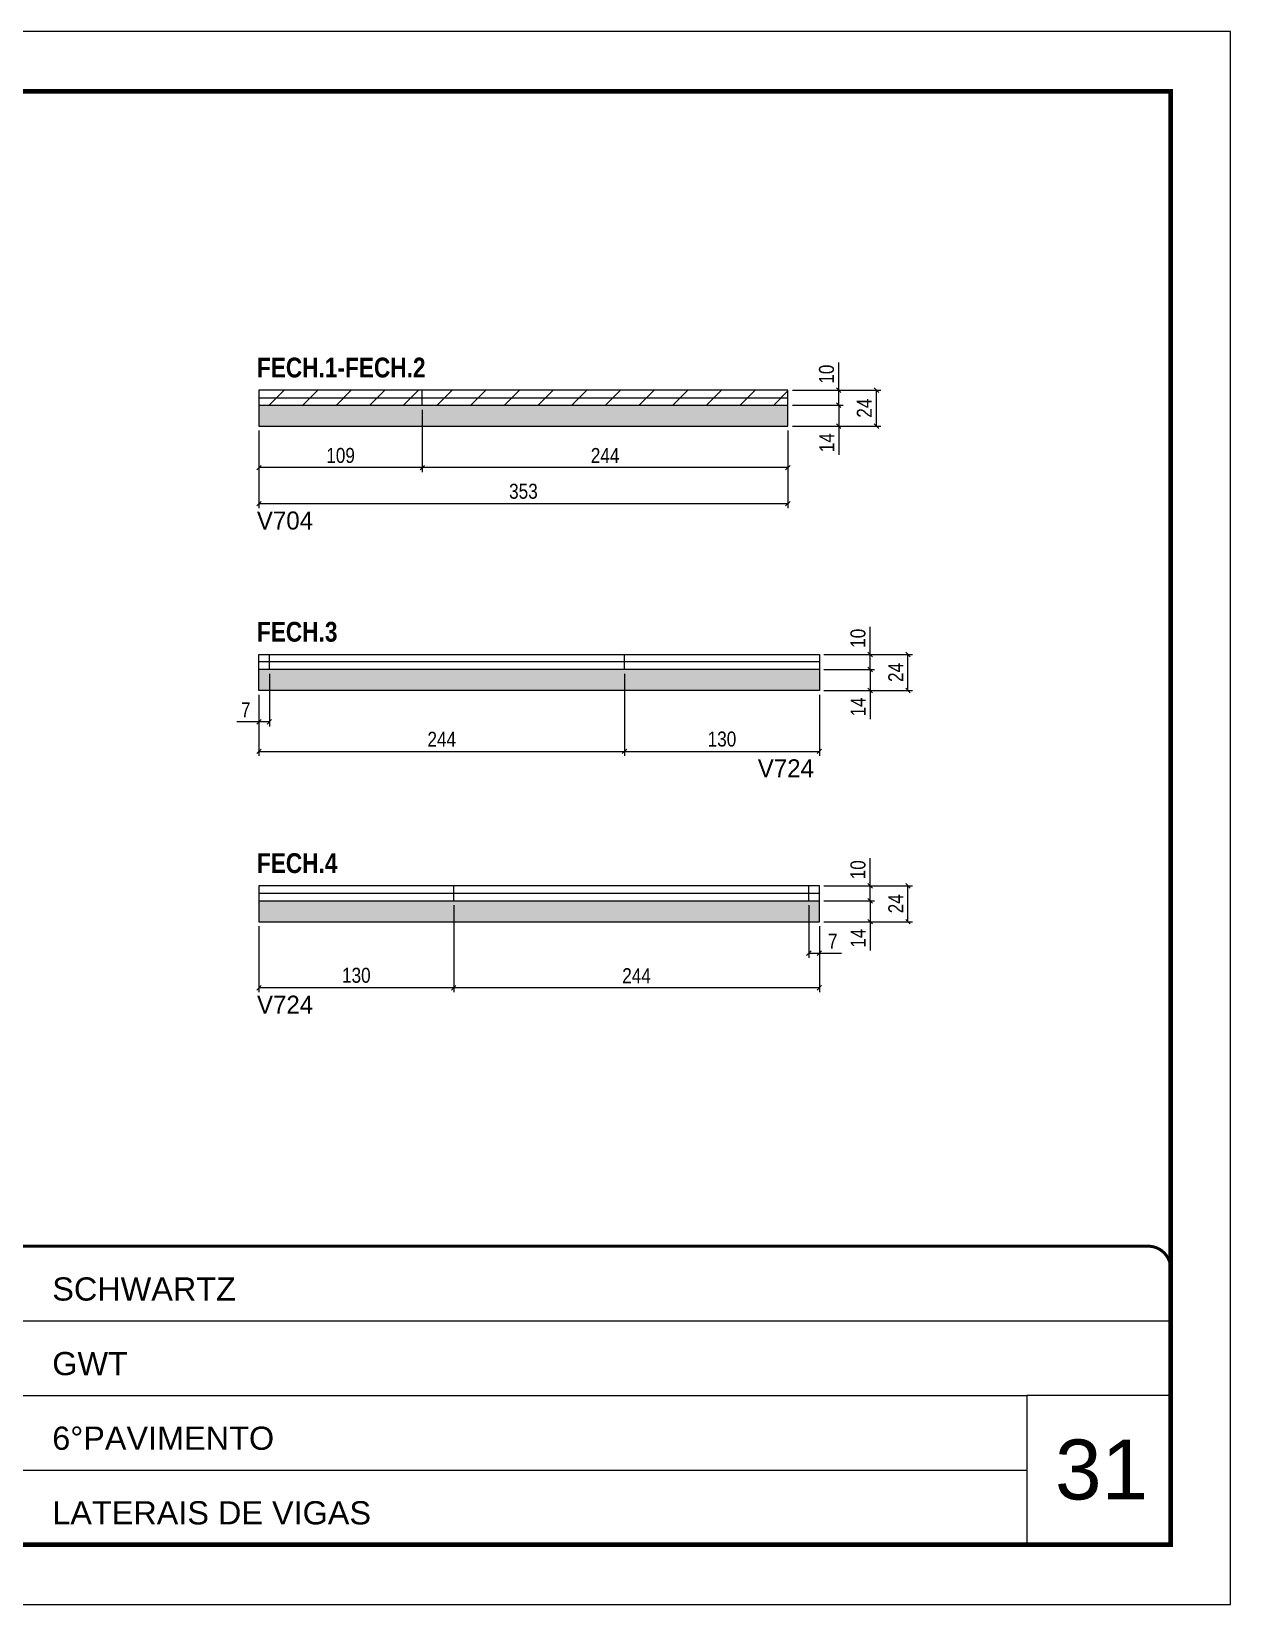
# Model space of a CAD drawing. Extents: x 13154 to 22413, y 1253 to 30260.
# Drawn here: x 17023 to 17823, y 20779 to 21829 of the extents above; entities that cross this region are included whole.
import ezdxf

# ---------------------------------------------------------------- set-up
doc = ezdxf.new("R2010")
doc.units = 0
for name, pattern in [('CONTINUO', [0]), ('DASHED', [0.75, 0.5, -0.25]), ('HIDDEN', [0.375, 0.25, -0.125])]:
    doc.linetypes.add(name, pattern=pattern)
for name, color, linetype in [('5', 5, 'Continuous'), ('COTA', 241, 'Continuous'), ('NOMENCLATURA', 7, 'Continuous'), ('Painéis', 200, 'Continuous'), ('SARR_2.2x10', 60, 'Continuous'), ('SARR_2.2x7', 40, 'Continuous')]:
    doc.layers.add(name, color=color, linetype=linetype)
for name, color, linetype, lineweight in [('CARIMBO', 255, 'Continuous', 9), ('Folhas', 255, 'Continuous', 9), ('Hachura', 251, 'Continuous', 9), ('SARRAFO DE PRESSAO', 251, 'DASHED', 9)]:
    doc.layers.add(name, color=color, linetype=linetype, lineweight=lineweight)
doc.styles.add('ARIAL', font='arial.ttf')
doc.styles.add('COTA TECNICA', font='techl___.ttf', dxfattribs={"height": 10})
doc.styles.add('ROMAS860', font='ROMAS860.SHX')
doc.styles.add('TECNICA', font='techb___.ttf', dxfattribs={"height": 10})
doc.dimstyles.new('PAINEL', dxfattribs={"dimtxt": 10, "dimasz": 3, "dimexe": 3, "dimexo": 3, "dimgap": 3, "dimtad": 1, "dimdec": 1, "dimzin": 12, "dimdsep": 46, "dimtxsty": 'COTA TECNICA', "dimblk1": 'OBLIQUE', "dimblk2": 'OBLIQUE', "dimsah": 1, "dimcen": 0.9, "dimclrd": 4, "dimclre": 4, "dimclrt": 240, "dimadec": 1, "dimazin": 3, "dimtfac": 1, "dimtdec": 1, "dimtmove": 0, "dimatfit": 3, "dimfxl": 1, "dimtolj": 1, "dimtzin": 12, "dimarcsym": 0})

# ---------------------------------------------------------------- blocks, each defined once
blk = doc.blocks.new('9999999999')
at = {"color": 30, "linetype": 'CONTINUO'}
for p, q in [((98564.6, 34379.6), (99584, 34379.6)), ((98564.6, 34329.8), (99488, 34329.8)), ((99584, 34329.8), (99488, 34329.8)), ((99488, 34329.8), (99488, 34230.2)), ((98564.6, 34280), (99488, 34280))]:
    blk.add_line(p, q, dxfattribs=at)
at = {"color": 30, "linetype": 'CONTINUO', "const_width": 2}
blk.add_lwpolyline([(99584, 34230.2), (99584, 34414.4, 0.414214), (99569, 34429.4), (98229, 34429.4, 0.414214), (98214, 34414.4), (98214, 34245.2, 0.414214), (98229, 34230.2), (99584, 34230.2)], format="xyb", dxfattribs=at)
at = {"layer": 'Folhas'}
blk.add_lwpolyline([(98139, 34190.2), (99624, 34190.2), (99624, 35240.2), (98139, 35240.2)], close=True, dxfattribs=at)
at = {"layer": 'Folhas', "color": 30, "const_width": 3}
blk.add_lwpolyline([(98214, 34230.2), (99584, 34230.2), (99584, 35200.2), (98214, 35200.2)], close=True, dxfattribs=at)
at = {"color": 7, "linetype": 'Continuous', "ltscale": 5, "style": 'ARIAL'}
for s, height, p in [('SCHWARTZ', 15.48, (98837.7, 34393.1)), ('GWT', 15.48, (98837.7, 34343.3)), ('6°PAVIMENTO', 15.483, (98837.7, 34293.5)), ('LATERAIS DE VIGAS', 15.483, (98837.7, 34243.7))]:
    blk.add_text(s, height=height, dxfattribs=at).set_placement(p)
blk = doc.blocks.new('_Oblique')
at = {"color": 0, "linetype": 'ByBlock', "lineweight": -2}
blk.add_line((-0.5, -0.5), (0.5, 0.5), dxfattribs=at)
blk = doc.blocks.new('*D815')
at = {"layer": 'COTA', "color": 4, "lineweight": -2, "transparency": 16777216}
for p, q in [((17181.5, 21400.3), (17181.5, 21365.3)), ((17174.5, 21386.3), (17174.5, 21365.3)), ((17174.5, 21368.3), (17159.8, 21368.3)), ((17181.5, 21368.3), (17174.5, 21368.3))]:
    blk.add_line(p, q, dxfattribs=at)
at = {"layer": 'Defpoints', "color": 0, "transparency": 16777216}
for p in [(17181.5, 21403.3), (17174.5, 21389.3), (17174.5, 21368.3)]:
    blk.add_point(p, dxfattribs=at)
at = {"layer": 'COTA', "color": 4, "lineweight": -2, "transparency": 16777216, "xscale": 3, "yscale": 3, "zscale": 3, "rotation": 180}
blk.add_blockref('_Oblique', (17174.5, 21368.3), dxfattribs=at)
at = {"layer": 'COTA', "color": 4, "lineweight": -2, "transparency": 16777216, "xscale": 3, "yscale": 3, "zscale": 3}
blk.add_blockref('_Oblique', (17181.5, 21368.3), dxfattribs=at)
at = {"layer": 'COTA', "color": 240, "transparency": 16777216, "insert": (17165.7, 21376.4), "char_height": 10, "attachment_point": 5, "style": 'COTA TECNICA'}
blk.add_mtext('\\A1;7', dxfattribs=at)
blk = doc.blocks.new('*D816')
at = {"layer": 'COTA', "color": 4, "lineweight": -2, "transparency": 16777216}
for p, q in [((17582.4, 21413.3), (17582.4, 21431.8)), ((17551.5, 21413.3), (17585.4, 21413.3)), ((17582.4, 21403.3), (17582.4, 21413.3)), ((17551.5, 21403.3), (17585.4, 21403.3))]:
    blk.add_line(p, q, dxfattribs=at)
at = {"layer": 'Defpoints', "color": 0, "transparency": 16777216}
for p in [(17548.5, 21413.3), (17582.4, 21413.3), (17548.5, 21403.3)]:
    blk.add_point(p, dxfattribs=at)
at = {"layer": 'COTA', "color": 4, "lineweight": -2, "transparency": 16777216, "xscale": 3, "yscale": 3, "zscale": 3}
for p, rotation in [((17582.4, 21413.3), 90), ((17582.4, 21403.3), 270)]:
    blk.add_blockref('_Oblique', p, dxfattribs=dict(at, rotation=rotation))
at = {"layer": 'COTA', "color": 240, "transparency": 16777216, "insert": (17574.3, 21424.1), "char_height": 10, "attachment_point": 5, "rotation": 90, "style": 'COTA TECNICA'}
blk.add_mtext('\\A1;10', dxfattribs=at)
blk = doc.blocks.new('*D817')
at = {"layer": 'COTA', "color": 4, "lineweight": -2, "transparency": 16777216}
for p, q in [((17551.5, 21403.3), (17585.4, 21403.3)), ((17582.4, 21403.3), (17582.4, 21389.3)), ((17551.5, 21389.3), (17585.4, 21389.3)), ((17582.4, 21389.3), (17582.4, 21370.2))]:
    blk.add_line(p, q, dxfattribs=at)
at = {"layer": 'Defpoints', "color": 0, "transparency": 16777216}
for p in [(17548.5, 21403.3), (17548.5, 21389.3), (17582.4, 21389.3)]:
    blk.add_point(p, dxfattribs=at)
at = {"layer": 'COTA', "color": 4, "lineweight": -2, "transparency": 16777216, "xscale": 3, "yscale": 3, "zscale": 3}
for p, rotation in [((17582.4, 21403.3), 90), ((17582.4, 21389.3), 270)]:
    blk.add_blockref('_Oblique', p, dxfattribs=dict(at, rotation=rotation))
at = {"layer": 'COTA', "color": 240, "transparency": 16777216, "insert": (17574.4, 21378.3), "char_height": 10, "attachment_point": 5, "rotation": 90, "style": 'COTA TECNICA'}
blk.add_mtext('\\A1;14', dxfattribs=at)
blk = doc.blocks.new('*D818')
at = {"layer": 'COTA', "color": 4, "lineweight": -2, "transparency": 16777216}
for p, q in [((17551.5, 21413.3), (17610.6, 21413.3)), ((17607.6, 21389.3), (17607.6, 21413.3)), ((17551.5, 21389.3), (17610.6, 21389.3))]:
    blk.add_line(p, q, dxfattribs=at)
at = {"layer": 'Defpoints', "color": 0, "transparency": 16777216}
for p in [(17548.5, 21413.3), (17607.6, 21413.3), (17548.5, 21389.3)]:
    blk.add_point(p, dxfattribs=at)
at = {"layer": 'COTA', "color": 4, "lineweight": -2, "transparency": 16777216, "xscale": 3, "yscale": 3, "zscale": 3}
for p, rotation in [((17607.6, 21413.3), 90), ((17607.6, 21389.3), 270)]:
    blk.add_blockref('_Oblique', p, dxfattribs=dict(at, rotation=rotation))
at = {"layer": 'COTA', "color": 240, "transparency": 16777216, "insert": (17599.5, 21401.3), "char_height": 10, "attachment_point": 5, "rotation": 90, "style": 'COTA TECNICA'}
blk.add_mtext('\\A1;24', dxfattribs=at)
blk = doc.blocks.new('*D819')
at = {"layer": 'COTA', "color": 4, "lineweight": -2, "transparency": 16777216}
for p, q in [((17418.5, 21400.3), (17418.5, 21345.6)), ((17174.5, 21386.3), (17174.5, 21345.6)), ((17174.5, 21348.6), (17418.5, 21348.6))]:
    blk.add_line(p, q, dxfattribs=at)
at = {"layer": 'Defpoints', "color": 0, "transparency": 16777216}
for p in [(17418.5, 21403.3), (17174.5, 21389.3), (17418.5, 21348.6)]:
    blk.add_point(p, dxfattribs=at)
at = {"layer": 'COTA', "color": 4, "lineweight": -2, "transparency": 16777216, "xscale": 3, "yscale": 3, "zscale": 3, "rotation": 180}
blk.add_blockref('_Oblique', (17174.5, 21348.6), dxfattribs=at)
at = {"layer": 'COTA', "color": 4, "lineweight": -2, "transparency": 16777216, "xscale": 3, "yscale": 3, "zscale": 3}
blk.add_blockref('_Oblique', (17418.5, 21348.6), dxfattribs=at)
at = {"layer": 'COTA', "color": 240, "transparency": 16777216, "insert": (17296.5, 21356.7), "char_height": 10, "attachment_point": 5, "style": 'COTA TECNICA'}
blk.add_mtext('\\A1;244', dxfattribs=at)
blk = doc.blocks.new('*D820')
at = {"layer": 'COTA', "color": 4, "lineweight": -2, "transparency": 16777216}
for p, q in [((17418.5, 21400.3), (17418.5, 21345.6)), ((17548.5, 21386.3), (17548.5, 21345.6)), ((17418.5, 21348.6), (17548.5, 21348.6))]:
    blk.add_line(p, q, dxfattribs=at)
at = {"layer": 'Defpoints', "color": 0, "transparency": 16777216}
for p in [(17418.5, 21403.3), (17548.5, 21389.3), (17548.5, 21348.6)]:
    blk.add_point(p, dxfattribs=at)
at = {"layer": 'COTA', "color": 4, "lineweight": -2, "transparency": 16777216, "xscale": 3, "yscale": 3, "zscale": 3, "rotation": 180}
blk.add_blockref('_Oblique', (17418.5, 21348.6), dxfattribs=at)
at = {"layer": 'COTA', "color": 4, "lineweight": -2, "transparency": 16777216, "xscale": 3, "yscale": 3, "zscale": 3}
blk.add_blockref('_Oblique', (17548.5, 21348.6), dxfattribs=at)
at = {"layer": 'COTA', "color": 240, "transparency": 16777216, "insert": (17483.5, 21356.8), "char_height": 10, "attachment_point": 5, "style": 'COTA TECNICA'}
blk.add_mtext('\\A1;130', dxfattribs=at)
blk = doc.blocks.new('*D827')
at = {"layer": 'COTA', "color": 4, "lineweight": -2, "transparency": 16777216}
for p, q in [((17541.5, 21245.9), (17541.5, 21210.9)), ((17548.5, 21231.9), (17548.5, 21210.9)), ((17541.5, 21213.9), (17548.5, 21213.9)), ((17548.5, 21213.9), (17563.3, 21213.9))]:
    blk.add_line(p, q, dxfattribs=at)
at = {"layer": 'Defpoints', "color": 0, "transparency": 16777216}
for p in [(17541.5, 21248.9), (17548.5, 21234.9), (17548.5, 21213.9)]:
    blk.add_point(p, dxfattribs=at)
at = {"layer": 'COTA', "color": 4, "lineweight": -2, "transparency": 16777216, "xscale": 3, "yscale": 3, "zscale": 3, "rotation": 180}
blk.add_blockref('_Oblique', (17541.5, 21213.9), dxfattribs=at)
at = {"layer": 'COTA', "color": 4, "lineweight": -2, "transparency": 16777216, "xscale": 3, "yscale": 3, "zscale": 3}
blk.add_blockref('_Oblique', (17548.5, 21213.9), dxfattribs=at)
at = {"layer": 'COTA', "color": 240, "transparency": 16777216, "insert": (17557.4, 21221.9), "char_height": 10, "attachment_point": 5, "style": 'COTA TECNICA'}
blk.add_mtext('\\A1;7', dxfattribs=at)
blk = doc.blocks.new('*D821')
at = {"layer": 'COTA', "color": 4, "lineweight": -2, "transparency": 16777216}
for p, q in [((17582.4, 21258.9), (17582.4, 21277.4)), ((17551.5, 21258.9), (17585.4, 21258.9)), ((17582.4, 21248.9), (17582.4, 21258.9)), ((17551.5, 21248.9), (17585.4, 21248.9))]:
    blk.add_line(p, q, dxfattribs=at)
at = {"layer": 'Defpoints', "color": 0, "transparency": 16777216}
for p in [(17548.5, 21258.9), (17582.4, 21258.9), (17548.5, 21248.9)]:
    blk.add_point(p, dxfattribs=at)
at = {"layer": 'COTA', "color": 4, "lineweight": -2, "transparency": 16777216, "xscale": 3, "yscale": 3, "zscale": 3}
for p, rotation in [((17582.4, 21258.9), 90), ((17582.4, 21248.9), 270)]:
    blk.add_blockref('_Oblique', p, dxfattribs=dict(at, rotation=rotation))
at = {"layer": 'COTA', "color": 240, "transparency": 16777216, "insert": (17574.3, 21269.6), "char_height": 10, "attachment_point": 5, "rotation": 90, "style": 'COTA TECNICA'}
blk.add_mtext('\\A1;10', dxfattribs=at)
blk = doc.blocks.new('*D822')
at = {"layer": 'COTA', "color": 4, "lineweight": -2, "transparency": 16777216}
for p, q in [((17551.5, 21248.9), (17585.4, 21248.9)), ((17582.4, 21248.9), (17582.4, 21234.9)), ((17551.5, 21234.9), (17585.4, 21234.9)), ((17582.4, 21234.9), (17582.4, 21215.8))]:
    blk.add_line(p, q, dxfattribs=at)
at = {"layer": 'Defpoints', "color": 0, "transparency": 16777216}
for p in [(17548.5, 21248.9), (17548.5, 21234.9), (17582.4, 21234.9)]:
    blk.add_point(p, dxfattribs=at)
at = {"layer": 'COTA', "color": 4, "lineweight": -2, "transparency": 16777216, "xscale": 3, "yscale": 3, "zscale": 3}
for p, rotation in [((17582.4, 21248.9), 90), ((17582.4, 21234.9), 270)]:
    blk.add_blockref('_Oblique', p, dxfattribs=dict(at, rotation=rotation))
at = {"layer": 'COTA', "color": 240, "transparency": 16777216, "insert": (17574.4, 21223.9), "char_height": 10, "attachment_point": 5, "rotation": 90, "style": 'COTA TECNICA'}
blk.add_mtext('\\A1;14', dxfattribs=at)
blk = doc.blocks.new('*D823')
at = {"layer": 'COTA', "color": 4, "lineweight": -2, "transparency": 16777216}
for p, q in [((17551.5, 21258.9), (17610.6, 21258.9)), ((17607.6, 21234.9), (17607.6, 21258.9)), ((17551.5, 21234.9), (17610.6, 21234.9))]:
    blk.add_line(p, q, dxfattribs=at)
at = {"layer": 'Defpoints', "color": 0, "transparency": 16777216}
for p in [(17548.5, 21258.9), (17607.6, 21258.9), (17548.5, 21234.9)]:
    blk.add_point(p, dxfattribs=at)
at = {"layer": 'COTA', "color": 4, "lineweight": -2, "transparency": 16777216, "xscale": 3, "yscale": 3, "zscale": 3}
for p, rotation in [((17607.6, 21258.9), 90), ((17607.6, 21234.9), 270)]:
    blk.add_blockref('_Oblique', p, dxfattribs=dict(at, rotation=rotation))
at = {"layer": 'COTA', "color": 240, "transparency": 16777216, "insert": (17599.5, 21246.9), "char_height": 10, "attachment_point": 5, "rotation": 90, "style": 'COTA TECNICA'}
blk.add_mtext('\\A1;24', dxfattribs=at)
blk = doc.blocks.new('*D825')
at = {"layer": 'COTA', "color": 4, "lineweight": -2, "transparency": 16777216}
for p, q in [((17304.5, 21245.9), (17304.5, 21187.8)), ((17548.5, 21231.9), (17548.5, 21187.8)), ((17548.5, 21190.8), (17304.5, 21190.8))]:
    blk.add_line(p, q, dxfattribs=at)
at = {"layer": 'Defpoints', "color": 0, "transparency": 16777216}
for p in [(17304.5, 21248.9), (17548.5, 21234.9), (17304.5, 21190.8)]:
    blk.add_point(p, dxfattribs=at)
at = {"layer": 'COTA', "color": 4, "lineweight": -2, "transparency": 16777216, "xscale": 3, "yscale": 3, "zscale": 3, "rotation": 180}
blk.add_blockref('_Oblique', (17304.5, 21190.8), dxfattribs=at)
at = {"layer": 'COTA', "color": 4, "lineweight": -2, "transparency": 16777216, "xscale": 3, "yscale": 3, "zscale": 3}
blk.add_blockref('_Oblique', (17548.5, 21190.8), dxfattribs=at)
at = {"layer": 'COTA', "color": 240, "transparency": 16777216, "insert": (17426.5, 21198.9), "char_height": 10, "attachment_point": 5, "style": 'COTA TECNICA'}
blk.add_mtext('\\A1;244', dxfattribs=at)
blk = doc.blocks.new('*D824')
at = {"layer": 'COTA', "color": 4, "lineweight": -2, "transparency": 16777216}
for p, q in [((17304.5, 21245.9), (17304.5, 21187.8)), ((17174.5, 21231.9), (17174.5, 21187.8)), ((17304.5, 21190.8), (17174.5, 21190.8))]:
    blk.add_line(p, q, dxfattribs=at)
at = {"layer": 'Defpoints', "color": 0, "transparency": 16777216}
for p in [(17304.5, 21248.9), (17174.5, 21234.9), (17174.5, 21190.8)]:
    blk.add_point(p, dxfattribs=at)
at = {"layer": 'COTA', "color": 4, "lineweight": -2, "transparency": 16777216, "xscale": 3, "yscale": 3, "zscale": 3, "rotation": 180}
blk.add_blockref('_Oblique', (17174.5, 21190.8), dxfattribs=at)
at = {"layer": 'COTA', "color": 4, "lineweight": -2, "transparency": 16777216, "xscale": 3, "yscale": 3, "zscale": 3}
blk.add_blockref('_Oblique', (17304.5, 21190.8), dxfattribs=at)
at = {"layer": 'COTA', "color": 240, "transparency": 16777216, "insert": (17239.5, 21199.1), "char_height": 10, "attachment_point": 5, "style": 'COTA TECNICA'}
blk.add_mtext('\\A1;130', dxfattribs=at)
blk = doc.blocks.new('*D1156')
at = {"layer": 'COTA', "color": 4, "lineweight": -2, "transparency": 16777216}
for p, q in [((17174.5, 21562.7), (17174.5, 21511)), ((17527.5, 21562.7), (17527.5, 21511)), ((17174.5, 21514), (17527.5, 21514))]:
    blk.add_line(p, q, dxfattribs=at)
at = {"layer": 'Defpoints', "color": 0, "transparency": 16777216}
for p in [(17174.5, 21565.7), (17527.5, 21565.7), (17527.5, 21514)]:
    blk.add_point(p, dxfattribs=at)
at = {"layer": 'COTA', "color": 4, "lineweight": -2, "transparency": 16777216, "xscale": 3, "yscale": 3, "zscale": 3, "rotation": 180}
blk.add_blockref('_Oblique', (17174.5, 21514), dxfattribs=at)
at = {"layer": 'COTA', "color": 4, "lineweight": -2, "transparency": 16777216, "xscale": 3, "yscale": 3, "zscale": 3}
blk.add_blockref('_Oblique', (17527.5, 21514), dxfattribs=at)
at = {"layer": 'COTA', "color": 240, "transparency": 16777216, "insert": (17351, 21522.2), "char_height": 10, "attachment_point": 5, "style": 'COTA TECNICA'}
blk.add_mtext('\\A1;353', dxfattribs=at)
blk = doc.blocks.new('*D1153')
at = {"layer": 'COTA', "color": 4, "lineweight": -2, "transparency": 16777216}
for p, q in [((17561.4, 21589.7), (17561.4, 21608.1)), ((17530.5, 21589.7), (17564.4, 21589.7)), ((17561.4, 21579.7), (17561.4, 21589.7)), ((17530.5, 21579.7), (17564.4, 21579.7))]:
    blk.add_line(p, q, dxfattribs=at)
at = {"layer": 'Defpoints', "color": 0, "transparency": 16777216}
for p in [(17527.5, 21589.7), (17561.4, 21589.7), (17527.5, 21579.7)]:
    blk.add_point(p, dxfattribs=at)
at = {"layer": 'COTA', "color": 4, "lineweight": -2, "transparency": 16777216, "xscale": 3, "yscale": 3, "zscale": 3}
for p, rotation in [((17561.4, 21589.7), 90), ((17561.4, 21579.7), 270)]:
    blk.add_blockref('_Oblique', p, dxfattribs=dict(at, rotation=rotation))
at = {"layer": 'COTA', "color": 240, "transparency": 16777216, "insert": (17553.3, 21600.4), "char_height": 10, "attachment_point": 5, "rotation": 90, "style": 'COTA TECNICA'}
blk.add_mtext('\\A1;10', dxfattribs=at)
blk = doc.blocks.new('*D1154')
at = {"layer": 'COTA', "color": 4, "lineweight": -2, "transparency": 16777216}
for p, q in [((17530.5, 21579.7), (17564.4, 21579.7)), ((17561.4, 21579.7), (17561.4, 21565.7)), ((17530.5, 21565.7), (17564.4, 21565.7)), ((17561.4, 21565.7), (17561.4, 21546.6))]:
    blk.add_line(p, q, dxfattribs=at)
at = {"layer": 'Defpoints', "color": 0, "transparency": 16777216}
for p in [(17527.5, 21579.7), (17527.5, 21565.7), (17561.4, 21565.7)]:
    blk.add_point(p, dxfattribs=at)
at = {"layer": 'COTA', "color": 4, "lineweight": -2, "transparency": 16777216, "xscale": 3, "yscale": 3, "zscale": 3}
for p, rotation in [((17561.4, 21579.7), 90), ((17561.4, 21565.7), 270)]:
    blk.add_blockref('_Oblique', p, dxfattribs=dict(at, rotation=rotation))
at = {"layer": 'COTA', "color": 240, "transparency": 16777216, "insert": (17553.4, 21554.7), "char_height": 10, "attachment_point": 5, "rotation": 90, "style": 'COTA TECNICA'}
blk.add_mtext('\\A1;14', dxfattribs=at)
blk = doc.blocks.new('*D1155')
at = {"layer": 'COTA', "color": 4, "lineweight": -2, "transparency": 16777216}
for p, q in [((17530.5, 21589.7), (17589.6, 21589.7)), ((17586.6, 21565.7), (17586.6, 21589.7)), ((17530.5, 21565.7), (17589.6, 21565.7))]:
    blk.add_line(p, q, dxfattribs=at)
at = {"layer": 'Defpoints', "color": 0, "transparency": 16777216}
for p in [(17527.5, 21589.7), (17586.6, 21589.7), (17527.5, 21565.7)]:
    blk.add_point(p, dxfattribs=at)
at = {"layer": 'COTA', "color": 4, "lineweight": -2, "transparency": 16777216, "xscale": 3, "yscale": 3, "zscale": 3}
for p, rotation in [((17586.6, 21589.7), 90), ((17586.6, 21565.7), 270)]:
    blk.add_blockref('_Oblique', p, dxfattribs=dict(at, rotation=rotation))
at = {"layer": 'COTA', "color": 240, "transparency": 16777216, "insert": (17578.5, 21577.7), "char_height": 10, "attachment_point": 5, "rotation": 90, "style": 'COTA TECNICA'}
blk.add_mtext('\\A1;24', dxfattribs=at)
blk = doc.blocks.new('*D1158')
at = {"layer": 'COTA', "color": 4, "lineweight": -2, "transparency": 16777216}
for p, q in [((17283.5, 21576.7), (17283.5, 21535)), ((17527.5, 21562.7), (17527.5, 21535)), ((17527.5, 21538), (17283.5, 21538))]:
    blk.add_line(p, q, dxfattribs=at)
at = {"layer": 'Defpoints', "color": 0, "transparency": 16777216}
for p in [(17283.5, 21579.7), (17527.5, 21565.7), (17283.5, 21538)]:
    blk.add_point(p, dxfattribs=at)
at = {"layer": 'COTA', "color": 4, "lineweight": -2, "transparency": 16777216, "xscale": 3, "yscale": 3, "zscale": 3, "rotation": 180}
blk.add_blockref('_Oblique', (17283.5, 21538), dxfattribs=at)
at = {"layer": 'COTA', "color": 4, "lineweight": -2, "transparency": 16777216, "xscale": 3, "yscale": 3, "zscale": 3}
blk.add_blockref('_Oblique', (17527.5, 21538), dxfattribs=at)
at = {"layer": 'COTA', "color": 240, "transparency": 16777216, "insert": (17405.5, 21546.1), "char_height": 10, "attachment_point": 5, "style": 'COTA TECNICA'}
blk.add_mtext('\\A1;244', dxfattribs=at)
blk = doc.blocks.new('*D1159')
at = {"layer": 'COTA', "color": 4, "lineweight": -2, "transparency": 16777216}
for p, q in [((17283.5, 21576.7), (17283.5, 21535)), ((17174.5, 21562.7), (17174.5, 21535)), ((17283.5, 21538), (17174.5, 21538))]:
    blk.add_line(p, q, dxfattribs=at)
at = {"layer": 'Defpoints', "color": 0, "transparency": 16777216}
for p in [(17283.5, 21579.7), (17174.5, 21565.7), (17174.5, 21538)]:
    blk.add_point(p, dxfattribs=at)
at = {"layer": 'COTA', "color": 4, "lineweight": -2, "transparency": 16777216, "xscale": 3, "yscale": 3, "zscale": 3, "rotation": 180}
blk.add_blockref('_Oblique', (17174.5, 21538), dxfattribs=at)
at = {"layer": 'COTA', "color": 4, "lineweight": -2, "transparency": 16777216, "xscale": 3, "yscale": 3, "zscale": 3}
blk.add_blockref('_Oblique', (17283.5, 21538), dxfattribs=at)
at = {"layer": 'COTA', "color": 240, "transparency": 16777216, "insert": (17229, 21546.1), "char_height": 10, "attachment_point": 5, "style": 'COTA TECNICA'}
blk.add_mtext('\\A1;109', dxfattribs=at)

msp = doc.modelspace()

# ---------------------------------------------------------------- hatches: boundary and pattern name
at = {"layer": 'COTA'}
h = msp.add_hatch(dxfattribs=at)
h.set_pattern_fill('AR-CONC', color=256, scale=0.03)
h.set_pattern_definition([(50, (588.7666, 276.5913), (5.4655401, -0.4781726), [0.5715, -6.2865]), (355, (588.7666, 276.591), (-1.0573026, 5.7317054), [0.4572, -5.0292175]), (100.451445, (589.222, 276.5514), (4.4082374, 5.2535326), [0.4857003, -5.3427073]), (46.1842, (588.7666, 278.115), (8.1323712, -1.2612698), [0.85725, -9.42975]), (96.635558, (589.444, 278.01), (7.122124, 7.4227837), [0.7285507, -8.0140682]), (351.18415, (588.767, 278.115), (7.122124, 7.4227837), [0.685799, -7.543792]), (21, (589.5286, 277.7343), (4.54843174, -3.06795595), [0.5715, -6.2865]), (326, (589.5286, 277.734), (1.8540609, 5.525639), [0.4572, -5.0292]), (71.451445, (589.9077, 277.4786), (6.4024926, 2.4576831), [0.4857003, -5.3426981]), (37.5, (588.7666, 276.5913), (0.0926581, 2.53665117), [0, -4.96824, 0, -5.1054, 0, -5.04825]), (7.5, (588.7666, 276.5913), (2.00458988, 3.00541724), [0, -2.91084, 0, -4.85394, 0, -1.92405]), (327.5, (587.0674, 276.5913), (4.06771786, -0.17186232), [0, -1.905, 0, -5.9436, 0, -7.8867]), (317.5, (586.3054, 276.5913), (4.44387544, 0.76279473), [0, -2.4765, 0, -3.94716, 0, -5.6007])])
h.paths.add_polyline_path([(17527.53, 21565.71), (17527.53, 21579.71), (17174.53, 21579.71), (17174.53, 21565.71)])
h = msp.add_hatch(dxfattribs=at)
h.set_pattern_fill('AR-CONC', color=256, scale=0.03)
h.set_pattern_definition([(50, (595.2666, 100.2316), (5.4655401, -0.4781726), [0.5715, -6.2865]), (355, (595.2666, 100.2316), (-1.0573026, 5.7317054), [0.4572, -5.0292175]), (100.451445, (595.722, 100.192), (4.4082374, 5.2535326), [0.4857003, -5.3427073]), (46.1842, (595.2666, 101.7556), (8.1323712, -1.2612698), [0.85725, -9.42975]), (96.635558, (595.944, 101.6505), (7.122124, 7.4227837), [0.7285507, -8.0140682]), (351.18415, (595.267, 101.756), (7.122124, 7.4227837), [0.685799, -7.543792]), (21, (596.0286, 101.3746), (4.54843174, -3.06795595), [0.5715, -6.2865]), (326, (596.0286, 101.3746), (1.8540609, 5.525639), [0.4572, -5.0292]), (71.451445, (596.4077, 101.119), (6.4024926, 2.4576831), [0.4857003, -5.3426981]), (37.5, (595.2666, 100.2316), (0.0926581, 2.53665117), [0, -4.96824, 0, -5.1054, 0, -5.04825]), (7.5, (595.2666, 100.2316), (2.00458988, 3.00541724), [0, -2.91084, 0, -4.85394, 0, -1.92405]), (327.5, (593.5674, 100.2316), (4.06771786, -0.17186232), [0, -1.905, 0, -5.9436, 0, -7.8867]), (317.5, (592.8054, 100.2316), (4.44387544, 0.76279473), [0, -2.4765, 0, -3.94716, 0, -5.6007])])
h.paths.add_polyline_path([(17548.53, 21389.35), (17548.53, 21403.35), (17174.53, 21403.35), (17174.53, 21389.35)])
h = msp.add_hatch(dxfattribs=at)
h.set_pattern_fill('AR-CONC', color=256, scale=0.03)
h.set_pattern_definition([(50, (609.7666, -54.194), (5.4655401, -0.4781726), [0.5715, -6.2865]), (355, (609.7666, -54.194), (-1.0573026, 5.7317054), [0.4572, -5.0292175]), (100.451445, (610.222, -54.234), (4.4082374, 5.2535326), [0.4857003, -5.3427073]), (46.1842, (609.7666, -52.67), (8.1323712, -1.2612698), [0.85725, -9.42975]), (96.635558, (610.444, -52.775), (7.122124, 7.4227837), [0.7285507, -8.0140682]), (351.18415, (609.767, -52.67), (7.122124, 7.4227837), [0.685799, -7.543792]), (21, (610.5286, -53.051), (4.54843174, -3.06795595), [0.5715, -6.2865]), (326, (610.5286, -53.051), (1.8540609, 5.525639), [0.4572, -5.0292]), (71.451445, (610.9077, -53.3066), (6.4024926, 2.4576831), [0.4857003, -5.3426981]), (37.5, (609.7666, -54.194), (0.0926581, 2.53665117), [0, -4.96824, 0, -5.1054, 0, -5.04825]), (7.5, (609.7666, -54.194), (2.00458988, 3.00541724), [0, -2.91084, 0, -4.85394, 0, -1.92405]), (327.5, (608.0674, -54.194), (4.06771786, -0.17186232), [0, -1.905, 0, -5.9436, 0, -7.8867]), (317.5, (607.3054, -54.194), (4.44387544, 0.76279473), [0, -2.4765, 0, -3.94716, 0, -5.6007])])
h.paths.add_polyline_path([(17548.53, 21234.92), (17548.53, 21248.92), (17174.53, 21248.92), (17174.53, 21234.92)])
at = {"layer": 'Hachura', "linetype": 'ByBlock'}
h = msp.add_hatch(dxfattribs=at)
h.set_pattern_fill('ANSI31', color=256, scale=5)
h.set_pattern_definition([(45, (0, -91.68), (-11.22532, 11.22532), [])])
h.paths.add_polyline_path([(17174.53, 21589.71), (17174.53, 21584.71), (17283.53, 21584.71), (17283.53, 21589.71)])
h.paths.add_polyline_path([(17283.53, 21579.71), (17283.53, 21584.71), (17174.53, 21584.71), (17174.53, 21579.71)])
h.paths.add_polyline_path([(17527.53, 21579.71), (17527.53, 21584.71), (17283.53, 21584.71), (17283.53, 21579.71)])
h.paths.add_polyline_path([(17283.53, 21589.71), (17283.53, 21584.71), (17527.53, 21584.71), (17527.53, 21589.71)])

# ---------------------------------------------------------------- linework, layer by layer
at = {"layer": 'COTA'}
for p, q in [((17174.53, 21579.71), (17174.53, 21565.71)), ((17527.53, 21565.71), (17527.53, 21579.71)), ((17174.53, 21565.71), (17527.53, 21565.71)), ((17174.53, 21389.35), (17174.53, 21403.35)), ((17548.53, 21403.35), (17548.53, 21389.35)), ((17548.53, 21389.35), (17174.53, 21389.35)), ((17174.53, 21248.92), (17174.53, 21234.92)), ((17548.53, 21234.92), (17548.53, 21248.92)), ((17174.53, 21234.92), (17548.53, 21234.92))]:
    msp.add_line(p, q, dxfattribs=at)
at = {"layer": 'Painéis', "linetype": 'Continuous'}
for p, q in [((17283.53, 21579.71), (17283.53, 21589.71)), ((17418.53, 21403.35), (17418.53, 21413.35)), ((17304.53, 21248.92), (17304.53, 21258.92))]:
    msp.add_line(p, q, dxfattribs=at)
for points in [[(17174.53, 21579.71), (17527.53, 21579.71), (17527.53, 21589.71), (17174.53, 21589.71)], [(17548.53, 21403.35), (17174.53, 21403.35), (17174.53, 21413.35), (17548.53, 21413.35)], [(17174.53, 21248.92), (17548.53, 21248.92), (17548.53, 21258.92), (17174.53, 21258.92)]]:
    msp.add_lwpolyline(points, close=True, dxfattribs=at)
at = {"layer": 'SARR_2.2x10'}
for p, q in [((17174.53, 21584.71), (17527.53, 21584.71)), ((17418.53, 21408.35), (17174.53, 21408.35)), ((17548.53, 21408.35), (17418.53, 21408.35)), ((17174.53, 21253.92), (17304.53, 21253.92)), ((17304.53, 21253.92), (17548.53, 21253.92))]:
    msp.add_line(p, q, dxfattribs=at)
at = {"layer": 'SARR_2.2x7', "linetype": 'HIDDEN'}
for p, q in [((17181.53, 21403.35), (17181.53, 21413.35)), ((17541.53, 21248.92), (17541.53, 21258.92))]:
    msp.add_line(p, q, dxfattribs=at)

# ---------------------------------------------------------------- block references
at = {"layer": 'SARRAFO DE PRESSAO', "color": 6, "linetype": 'ByBlock'}
msp.add_blockref('9999999999', (-81801.1, -13411.06), dxfattribs=at)

# ---------------------------------------------------------------- texts
at = {"layer": '5', "linetype": 'Continuous', "style": 'ROMAS860'}
for s, rotation, p in [('V704', 359.99996, (17173.13, 21496.71)), ('V724', 0.00004, (17507.4, 21331.33)), ('V724', 0.00004, (17173.22, 21173.58))]:
    msp.add_text(s, height=12, rotation=rotation, dxfattribs=at).set_placement(p)
at = {"layer": 'CARIMBO', "style": 'ARIAL'}
msp.add_text('31', height=40, dxfattribs=at).set_placement((17705.74, 20849.29))
at = {"layer": 'NOMENCLATURA', "style": 'TECNICA'}
for s, p in [('FECH.1-FECH.2', (17173.15, 21598.23)), ('FECH.3', (17173.15, 21421.87)), ('FECH.4', (17173.15, 21267.44))]:
    msp.add_text(s, height=13.2, dxfattribs=at).set_placement(p)

# ---------------------------------------------------------------- dimensions: what is measured, and where the dimension line sits
at = {"layer": 'COTA'}
for base, p1, p2, angle, picture, middle in [((17561.44, 21589.71), (17527.53, 21579.71), (17527.53, 21589.71), 90, '*D1153', (17553.34, 21600.42)), ((17586.57, 21589.71), (17527.53, 21565.71), (17527.53, 21589.71), 90, '*D1155', (17578.5, 21577.71)), ((17283.53, 21538), (17527.53, 21565.71), (17283.53, 21579.71), 180, '*D1158', (17405.53, 21546.07)), ((17561.44, 21565.71), (17527.53, 21579.71), (17527.53, 21565.71), 90, '*D1154', (17553.37, 21554.65)), ((17582.44, 21413.35), (17548.53, 21403.35), (17548.53, 21413.35), 90, '*D816', (17574.34, 21424.06)), ((17607.57, 21413.35), (17548.53, 21389.35), (17548.53, 21413.35), 90, '*D818', (17599.5, 21401.35)), ((17174.53, 21368.3), (17181.53, 21403.35), (17174.53, 21389.35), 180, '*D815', (17165.67, 21376.37)), ((17582.44, 21389.35), (17548.53, 21403.35), (17548.53, 21389.35), 90, '*D817', (17574.37, 21378.29)), ((17582.44, 21258.92), (17548.53, 21248.92), (17548.53, 21258.92), 90, '*D821', (17574.34, 21269.64)), ((17607.57, 21258.92), (17548.53, 21234.92), (17548.53, 21258.92), 90, '*D823', (17599.5, 21246.92)), ((17304.53, 21190.85), (17548.53, 21234.92), (17304.53, 21248.92), 180, '*D825', (17426.53, 21198.92)), ((17582.44, 21234.92), (17548.53, 21248.92), (17548.53, 21234.92), 90, '*D822', (17574.37, 21223.87))]:
    dim = msp.add_linear_dim(base=base, p1=p1, p2=p2, angle=angle, dimstyle='PAINEL', dxfattribs=at)
    dim.commit()
    dim.dimension.update_dxf_attribs({"geometry": picture, "text_midpoint": middle})
for base, p1, p2, picture, middle in [((17174.53, 21538), (17283.53, 21579.71), (17174.53, 21565.71), '*D1159', (17229.03, 21546.13)), ((17174.53, 21190.85), (17304.53, 21248.92), (17174.53, 21234.92), '*D824', (17239.53, 21199.07))]:
    dim = msp.add_linear_dim(base=base, p1=p1, p2=p2, angle=180, dimstyle='PAINEL', override={"dimtmove": 1}, dxfattribs=at)
    dim.commit()
    dim.dimension.update_dxf_attribs({"geometry": picture, "text_midpoint": middle})
for base, p1, p2, picture, middle in [((17527.53, 21513.99), (17174.53, 21565.71), (17527.53, 21565.71), '*D1156', (17351.03, 21522.21)), ((17418.53, 21348.61), (17174.53, 21389.35), (17418.53, 21403.35), '*D819', (17296.53, 21356.68)), ((17548.53, 21213.87), (17541.53, 21248.92), (17548.53, 21234.92), '*D827', (17557.4, 21221.95))]:
    dim = msp.add_linear_dim(base=base, p1=p1, p2=p2, dimstyle='PAINEL', dxfattribs=at)
    dim.commit()
    dim.dimension.update_dxf_attribs({"geometry": picture, "text_midpoint": middle})
dim = msp.add_linear_dim(base=(17548.53, 21348.61), p1=(17418.53, 21403.35), p2=(17548.53, 21389.35), dimstyle='PAINEL', override={"dimtmove": 1}, dxfattribs=at)
dim.commit()
dim.dimension.update_dxf_attribs({"geometry": '*D820', "text_midpoint": (17483.53, 21356.83)})

doc.saveas('drawing.dxf')
